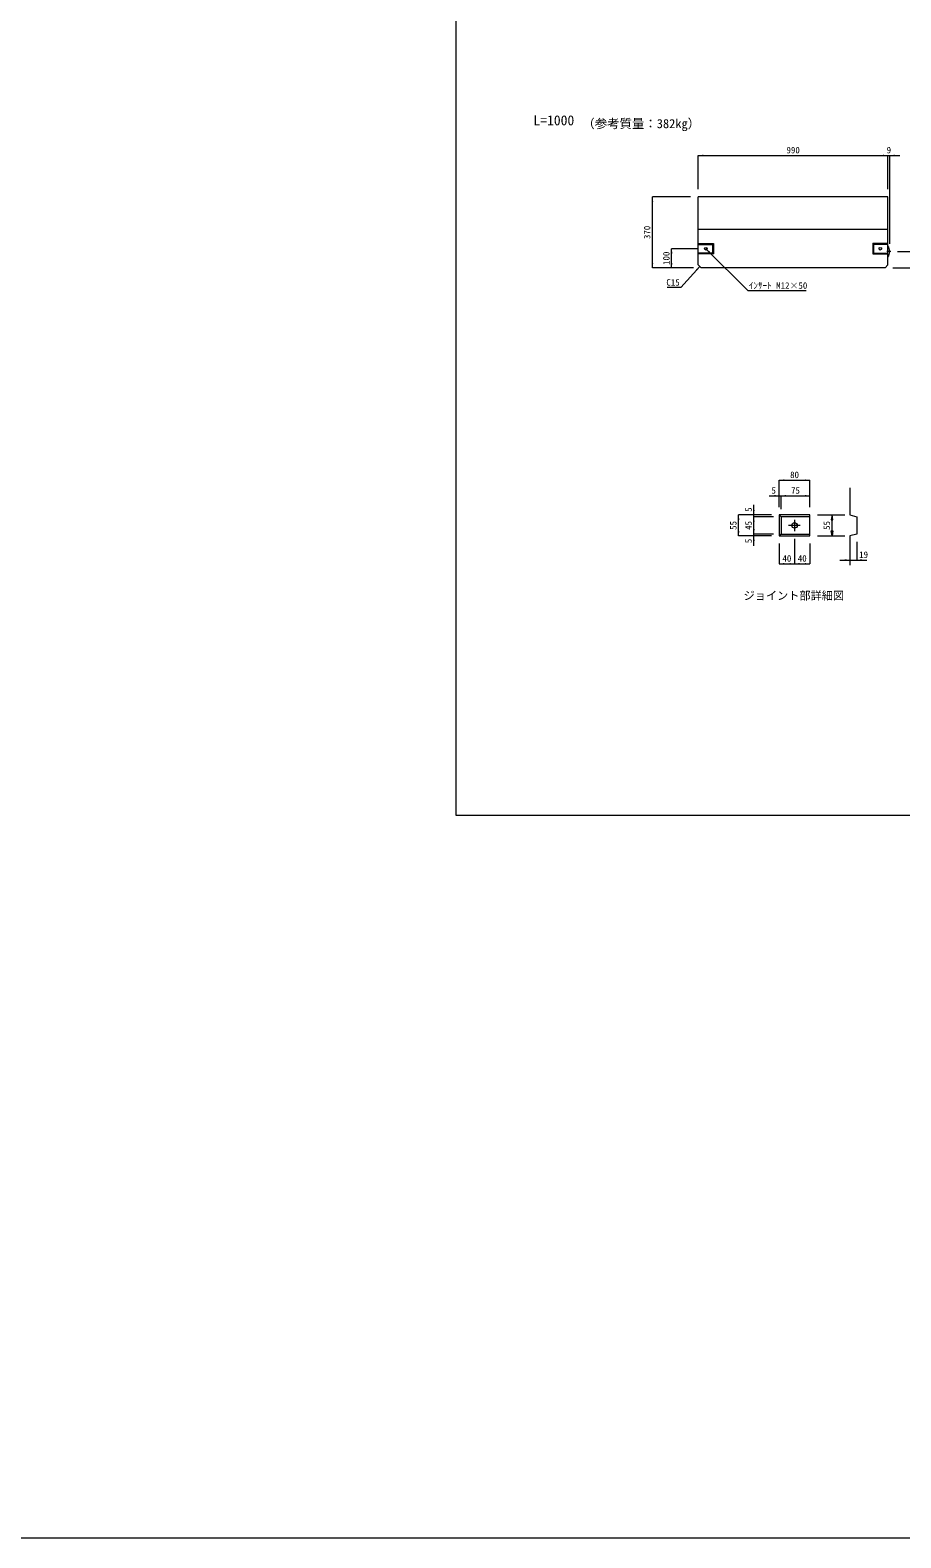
# Model space of a CAD drawing. Units: millimetres at full size, sheet at 1:30, with parts at other scales. Extents: x -4102 to 27491, y 36580 to 52719.
# Drawn here: x 17589 to 22133, y 36580 to 44446 of the extents above; entities that cross this region are included whole.
import ezdxf
from ezdxf.enums import TextEntityAlignment as Align

# ---------------------------------------------------------------- set-up
doc = ezdxf.new("R2010")
doc.units = ezdxf.units.MM
doc.header["$LTSCALE"] = 30
doc.linetypes.add('USER4', pattern=[30.48, 19.05, -3.81, 3.81, -3.81])
doc.linetypes.add('USER5', pattern=[6, 3.75, -0.75, 0.75, -0.75])
for name, color, linetype, lineweight in [('0_2', 7, 'Continuous', 20), ('_0-0_', 7, 'Continuous', 20), ('側溝', 2, 'Continuous', 9), ('寸法線', 7, 'Continuous', 9), ('枠', 5, 'Continuous', 5), ('補助線', 8, 'Continuous', 20)]:
    doc.layers.add(name, color=color, linetype=linetype, lineweight=lineweight)
doc.styles.add('ＭＳ ゴシック', font='')
doc.styles.get('ＭＳ ゴシック').set_extended_font_data('MS Gothic')

# ---------------------------------------------------------------- blocks, each defined once
blk = doc.blocks.new('filled_arrow')
at = {"color": 0, "linetype": 'Continuous', "lineweight": -2}
blk.add_solid([(7.5, 1.25), (0, 0), (7.5, -1.25)], dxfattribs=at)

msp = doc.modelspace()

# ---------------------------------------------------------------- hatches: boundary and pattern name
at = {"layer": '寸法線'}
for points in [[(21769.75, 41891.41), (21778.42, 41891.41), (21774.08, 41917.41)], [(21769.75, 41833.41), (21778.42, 41833.41), (21774.08, 41807.41)]]:
    msp.add_hatch(color=256, dxfattribs=at).paths.add_polyline_path(points)

# ---------------------------------------------------------------- linework, layer by layer
at = {"layer": '0_2', "color": 1}
msp.add_line((16960.02, 36580.28), (27491.14, 36580.28), dxfattribs=at)
at = {"layer": '_0-0_', "color": 4}
msp.add_line((21076.04, 43278.7), (21076.04, 43333.7), dxfattribs=at)
at = {"layer": '_0-0_', "color": 3, "linetype": 'USER5'}
msp.add_line((22080.58, 43291.2), (22060.62, 43291.2), dxfattribs=at)
at = {"layer": '側溝', "lineweight": 20}
for p, q in [((21076.04, 43221.2), (21076.04, 43576.2)), ((22066.04, 43576.2), (21076.04, 43576.2)), ((22066.04, 43221.2), (22066.04, 43576.2)), ((22066.04, 43406.2), (21076.04, 43406.2)), ((21076.04, 43221.2), (21091.04, 43206.2)), ((22051.04, 43206.2), (21091.04, 43206.2)), ((22066.04, 43221.2), (22051.04, 43206.2)), ((21866.04, 42059.31), (21866.04, 41917.41)), ((21866.04, 41917.41), (21904.04, 41907.41)), ((21904.04, 41907.41), (21904.04, 41817.41)), ((21904.04, 41817.41), (21866.04, 41807.41)), ((21866.04, 41807.41), (21866.04, 41654.28))]:
    msp.add_line(p, q, dxfattribs=at)
at = {"layer": '側溝'}
for p, q in [((21076.04, 43333.7), (21156.04, 43333.7)), ((21076.04, 43328.7), (21151.04, 43328.7)), ((21151.04, 43283.7), (21076.04, 43283.7)), ((21156.04, 43278.7), (21076.04, 43278.7)), ((21151.04, 43328.7), (21156.04, 43333.7)), ((21151.04, 43328.7), (21151.04, 43283.7)), ((21151.04, 43283.7), (21156.04, 43278.7)), ((21156.04, 43333.7), (21156.04, 43278.7)), ((21991.05, 43328.7), (21986.05, 43333.7)), ((21986.05, 43333.7), (21986.05, 43278.7)), ((22066.05, 43333.7), (21986.05, 43333.7)), ((21991.05, 43283.7), (21986.05, 43278.7)), ((21986.05, 43278.7), (22066.05, 43278.7)), ((22066.05, 43328.7), (21991.05, 43328.7)), ((21991.05, 43328.7), (21991.05, 43283.7)), ((21991.05, 43283.7), (22066.05, 43283.7))]:
    msp.add_line(p, q, dxfattribs=at)
at = {"layer": '側溝', "color": 4, "lineweight": 5}
msp.add_line((22066.05, 43278.71), (22066.05, 43333.7), dxfattribs=at)
at = {"layer": '側溝', "lineweight": 13}
for p, q in [((21508.39, 41907.41), (21498.39, 41917.41)), ((21498.39, 41917.41), (21498.39, 41807.41)), ((21658.39, 41917.41), (21498.39, 41917.41)), ((21658.39, 41907.41), (21508.39, 41907.41)), ((21508.39, 41907.41), (21508.39, 41817.41)), ((21658.39, 41807.41), (21658.39, 41917.41)), ((21508.39, 41817.41), (21498.39, 41807.41)), ((21498.39, 41807.41), (21658.39, 41807.41)), ((21508.39, 41817.41), (21658.39, 41817.41))]:
    msp.add_line(p, q, dxfattribs=at)
at = {"layer": '側溝', "color": 4, "lineweight": 5}
for centre in [(21116.04, 43306.2), (22026.04, 43306.2)]:
    msp.add_circle(centre, 7.1, dxfattribs=at)
at = {"layer": '側溝'}
msp.add_circle((21578.43, 41862.42), 14.2, dxfattribs=at)
msp.add_arc((22020.55, 43291.2), 54.5, 326.60147, 33.39665, dxfattribs=at)
at = {"layer": '寸法線'}
for p, q in [((21076.04, 43792.54), (22066.04, 43792.54)), ((21076.04, 43616.2), (21076.04, 43792.54)), ((22014.04, 43792.54), (22127.05, 43792.54)), ((22066.04, 43616.2), (22066.04, 43792.54)), ((22066.04, 43616.2), (22066.04, 43792.54)), ((22075.05, 43331.2), (22075.05, 43792.54)), ((20836.74, 43206.2), (20836.74, 43576.2)), ((21036.04, 43576.2), (20836.74, 43576.2)), ((20937.02, 43206.2), (20937.02, 43306.2)), ((21076.04, 43306.2), (20937.02, 43306.2)), ((22115.05, 43291.2), (22277.83, 43291.2)), ((21051.04, 43206.2), (20836.74, 43206.2)), ((21051.04, 43206.2), (20937.02, 43206.2)), ((22091.04, 43206.2), (22277.83, 43206.2)), ((21498.39, 42098.41), (21658.39, 42098.41)), ((21498.39, 41957.41), (21498.39, 42098.41)), ((21658.39, 41957.41), (21658.39, 42098.41)), ((21446.39, 42017.1), (21560.39, 42017.1)), ((21498.39, 41957.41), (21498.39, 42017.1)), ((21508.39, 41947.41), (21508.39, 42017.1)), ((21508.39, 42017.1), (21658.39, 42017.1)), ((21508.39, 41947.41), (21508.39, 42017.1)), ((21658.39, 41957.41), (21658.39, 42017.1)), ((21366.07, 41855.41), (21366.07, 41969.41)), ((21286.35, 41807.41), (21286.35, 41917.41)), ((21458.39, 41917.41), (21286.35, 41917.41)), ((21458.39, 41917.41), (21366.07, 41917.41)), ((21366.07, 41817.41), (21366.07, 41907.41)), ((21468.39, 41907.41), (21366.07, 41907.41)), ((21468.39, 41907.41), (21366.07, 41907.41)), ((21366.07, 41755.41), (21366.07, 41869.41)), ((21698.39, 41917.41), (21840.03, 41917.41)), ((21774.08, 41833.41), (21774.08, 41891.41)), ((21458.39, 41807.41), (21286.35, 41807.41)), ((21468.39, 41817.41), (21366.07, 41817.41)), ((21468.39, 41817.41), (21366.07, 41817.41)), ((21458.39, 41807.41), (21366.07, 41807.41)), ((21578.43, 41792.42), (21578.43, 41662.23)), ((21578.43, 41792.42), (21578.43, 41662.23)), ((21698.39, 41807.41), (21840.03, 41807.41)), ((21904.04, 41777.41), (21904.04, 41681.9)), ((21498.39, 41767.41), (21498.39, 41662.23)), ((21658.39, 41767.41), (21658.39, 41662.23)), ((21866.04, 41767.41), (21866.04, 41681.9)), ((21498.39, 41662.23), (21578.43, 41662.23)), ((21578.43, 41662.23), (21658.39, 41662.23)), ((21814.04, 41681.9), (21956.04, 41681.9))]:
    msp.add_line(p, q, dxfattribs=at)
for points in [[(21116.04, 43306.2), (21334.45, 43087.8), (21639.33, 43087.8)], [(21083.54, 43213.7), (20984.13, 43104.46), (20913.52, 43104.46)]]:
    msp.add_lwpolyline(points, dxfattribs=at)
at = {"layer": '寸法線', "lineweight": 13}
for points in [[(21769.75, 41891.41), (21778.42, 41891.41), (21774.08, 41917.41)], [(21769.75, 41833.41), (21778.42, 41833.41), (21774.08, 41807.41)]]:
    msp.add_lwpolyline(points, close=True, dxfattribs=at)
at = {"layer": '枠', "lineweight": 20}
for p, q in [((19813.18, 40349.37), (19813.18, 47349.09)), ((24637.99, 40349.37), (19813.18, 40349.37))]:
    msp.add_line(p, q, dxfattribs=at)
at = {"layer": '補助線', "linetype": 'USER4', "lineweight": 9}
for p, q in [((21608.11, 41862.42), (21546.59, 41862.42)), ((21578.43, 41892.42), (21578.43, 41832.42))]:
    msp.add_line(p, q, dxfattribs=at)

# ---------------------------------------------------------------- block references
at = {"layer": '寸法線', "xscale": 3.47, "yscale": 3.47}
for p in [(21076.04, 43792.54), (22075.05, 43792.54), (21498.39, 42098.41), (21508.39, 42017.1), (21508.39, 42017.1), (21498.39, 41662.23), (21578.43, 41662.23), (21904.04, 41681.9)]:
    msp.add_blockref('filled_arrow', p, dxfattribs=at)
for p, rotation in [((22066.04, 43792.54), 180), ((22066.04, 43792.54), 180), ((20836.74, 43576.2), 270), ((20937.02, 43306.2), 270), ((21116.04, 43306.2), 315), ((20836.74, 43206.2), 90), ((20937.02, 43206.2), 90), ((21083.54, 43213.7), 227.7), ((21658.39, 42098.41), 180), ((21498.39, 42017.1), 180), ((21658.39, 42017.1), 180), ((21366.07, 41917.41), 90), ((21286.35, 41917.41), 270), ((21366.07, 41907.41), 270), ((21366.07, 41907.41), 270), ((21286.35, 41807.41), 90), ((21366.07, 41817.41), 90), ((21366.07, 41817.41), 90), ((21366.07, 41807.41), 270), ((21578.43, 41662.23), 180), ((21658.39, 41662.23), 180), ((21866.04, 41681.9), 180)]:
    msp.add_blockref('filled_arrow', p, dxfattribs=dict(at, rotation=rotation))

# ---------------------------------------------------------------- texts
at = {"layer": '0_2', "style": 'ＭＳ ゴシック'}
msp.add_text('L=1000', height=52.22, dxfattribs=at).set_placement((20215.59, 44002.1), align=Align.TOP_LEFT)
at = {"layer": '_0-0_', "style": 'ＭＳ ゴシック'}
for s, height, p in [('（参考質量：382kg）', 47.47, (20470.87, 43920.9)), ('ジョイント部詳細図', 42.72, (21312.36, 41461.75))]:
    msp.add_text(s, height=height, dxfattribs=at).set_placement(p, align=Align.BOTTOM_LEFT)
at = {"layer": '寸法線', "style": 'ＭＳ ゴシック'}
for s, p in [('990', (21571.04, 43820.54)), ('9', (22070.55, 43820.54)), ('80', (21578.39, 42126.41)), ('5', (21469.67, 42045.1)), ('75', (21583.39, 42045.1)), ('40', (21538.41, 41690.23)), ('40', (21618.41, 41690.23)), ('19', (21938.72, 41709.9))]:
    msp.add_text(s, height=34.18, dxfattribs=at).set_placement(p, align=Align.MIDDLE_CENTER)
for s, p in [('370', (20808.74, 43391.2)), ('100', (20909.02, 43256.2)), ('5', (21338.07, 41945.1)), ('55', (21258.35, 41862.41)), ('45', (21338.07, 41862.41)), ('55', (21746.08, 41862.41)), ('5', (21338.07, 41781.41))]:
    msp.add_text(s, height=34.18, rotation=90, dxfattribs=at).set_placement(p, align=Align.MIDDLE_CENTER)
msp.add_text('C15', height=34.18, dxfattribs=at).set_placement((20979.13, 43147.66), align=Align.TOP_RIGHT)
msp.add_text('ｲﾝｻｰﾄ M12×50', height=34.18, dxfattribs=at).set_placement((21339.45, 43131), align=Align.TOP_LEFT)

doc.saveas('drawing.dxf')
